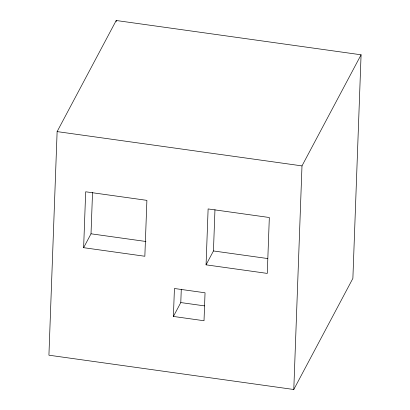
<?xml version="1.0" encoding="UTF-8"?>
<svg xmlns="http://www.w3.org/2000/svg" width="410" height="410" viewBox="0 0 410 410"><rect width="100%" height="100%" fill="white"/><g stroke="black" fill="none" stroke-linecap="round" stroke-linejoin="round"><path stroke-width="0.61" d="M57.123 131.6L48.923 355.203L293.791 389.5L352.877 278.4L361.077 54.796L116.209 20.5L57.123 131.6L301.991 165.896L361.077 54.796M83.63 247.686L85.68 191.788L146.898 200.362L144.848 256.26L83.63 247.686L91.015 233.802L92.532 192.51M116.163 21.776L116.209 20.5M173.404 316.448L174.429 288.502L205.041 292.786L204.016 320.738L173.404 316.448L180.789 302.565L181.281 289.224M206.066 264.834L208.116 208.936L269.329 217.51L267.279 273.409L206.066 264.834L213.451 250.951L214.963 209.659M293.791 389.5L301.991 165.896M91.015 233.802L145.924 241.49M213.451 250.951L267.725 258.551M180.789 302.565L204.528 305.886"/></g></svg>
